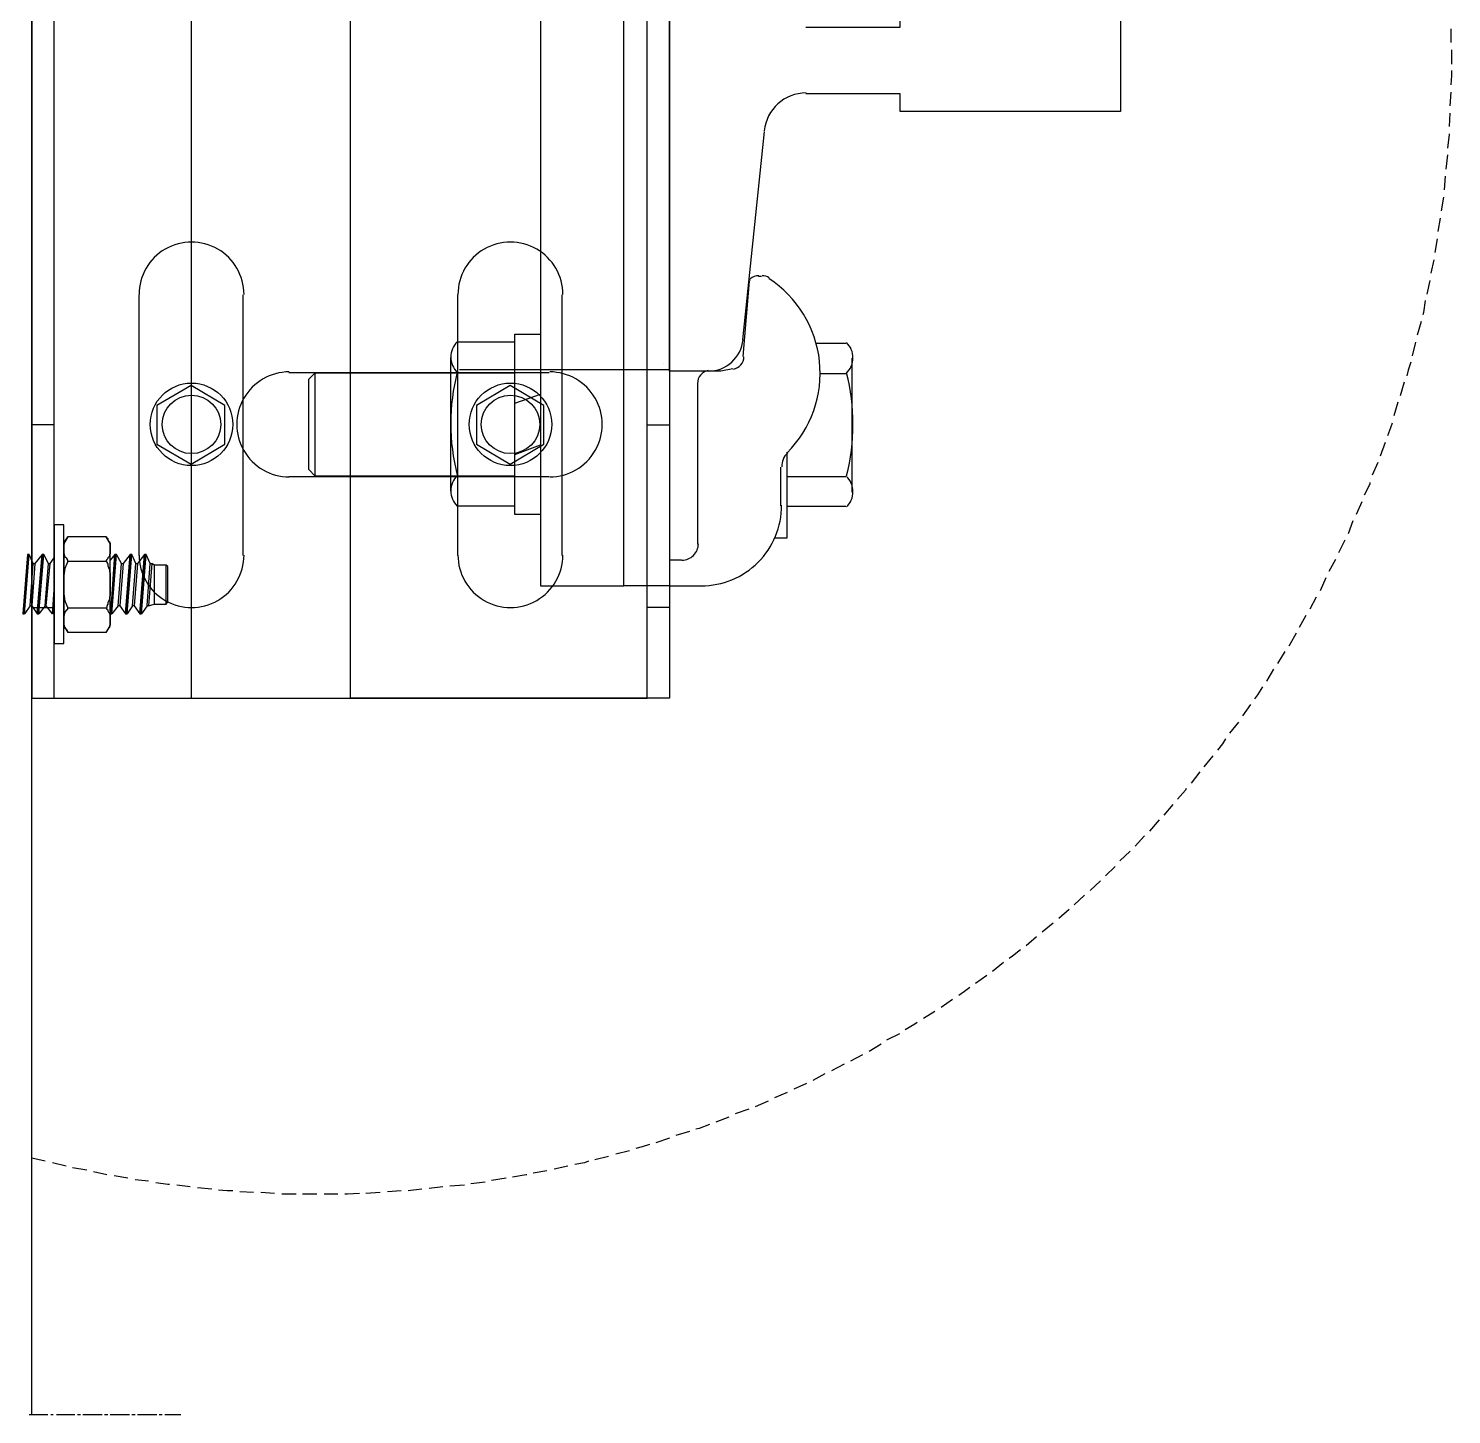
# Model space of a CAD drawing. Header units: millimetres. Extents: x -665 to 1025160, y -28012 to 4210.
# Drawn here: x 1010621 to 1011797, y -904 to 241 of the extents above; entities that cross this region are included whole.
import ezdxf

# ---------------------------------------------------------------- set-up
doc = ezdxf.new("R2010")
doc.units = ezdxf.units.MM
for name, color, linetype in [('PDF_0', 7, 'Continuous'), ('PDF_001', 7, 'Continuous'), ('PDF_gide rail', 7, 'Continuous'), ('PDF_SAS_STB_Side', 7, 'Continuous')]:
    doc.layers.add(name, color=color, linetype=linetype)

msp = doc.modelspace()

# ---------------------------------------------------------------- linework, layer by layer
at = {"layer": 'PDF_0', "lineweight": 25, "transparency": 33554666, "elevation": -137}
for points in [[(1010624.102, -904.01), (1010624.102, 1356.406)], [(1010624.102, -904.01), (1010624.102, 1356.406)], [(1010642.641, -312.091), (1010642.641, 742.638)], [(1010642.641, -312.091), (1010642.641, 742.638)], [(1011132.596, -312.091), (1011132.596, 742.638)], [(1011132.596, -312.091), (1011132.596, 742.638)], [(1011796.684, 240.764), (1011796.684, 229.509)], [(1011796.684, 240.764), (1011796.684, 229.509)], [(1011797.346, 223.55), (1011797.346, 211.632)], [(1011797.346, 223.55), (1011797.346, 211.632)], [(1011797.346, 206.335), (1011797.346, 202.362), (1011796.684, 194.417)], [(1011797.346, 206.335), (1011797.346, 202.362), (1011796.684, 194.417)], [(1011796.684, 188.458), (1011796.022, 177.203)], [(1011796.684, 188.458), (1011796.022, 177.203)], [(1011796.022, 171.244), (1011795.36, 159.988)], [(1011796.022, 171.244), (1011795.36, 159.988)], [(1011795.36, 154.029), (1011795.36, 153.367), (1011794.036, 142.111)], [(1011795.36, 154.029), (1011795.36, 153.367), (1011794.036, 142.111)], [(1011794.036, 136.814), (1011792.712, 124.897)], [(1011794.036, 136.814), (1011792.712, 124.897)], [(1011792.05, 118.938), (1011791.388, 107.682)], [(1011792.05, 118.938), (1011791.388, 107.682)], [(1011790.725, 101.723), (1011788.739, 90.467)], [(1011790.725, 101.723), (1011788.739, 90.467)], [(1011788.077, 84.508), (1011786.091, 73.253)], [(1011788.077, 84.508), (1011786.091, 73.253)], [(1011785.429, 67.294), (1011783.442, 56.038)], [(1011785.429, 67.294), (1011783.442, 56.038)], [(1011782.78, 50.079), (1011780.132, 38.823)], [(1011782.78, 50.079), (1011780.132, 38.823)], [(1011227.277, 36.175), (1011224.628, 36.175)], [(1011227.277, 36.175), (1011224.628, 36.175)], [(1011212.048, -30.035), (1011217.345, 32.202)], [(1011212.048, -30.035), (1011217.345, 32.202)], [(1011779.47, 32.864), (1011776.821, 21.609)], [(1011779.47, 32.864), (1011776.821, 21.609)], [(1010712.823, -194.237), (1010712.823, 20.947)], [(1010712.823, -194.237), (1010712.823, 20.947)], [(1010798.897, -194.237), (1010798.897, 20.947)], [(1010798.897, -194.237), (1010798.897, 20.947)], [(1010976.34, -194.237), (1010976.34, 20.947)], [(1010976.34, -194.237), (1010976.34, 20.947)], [(1011062.413, -194.237), (1011062.413, 20.947)], [(1011062.413, -194.237), (1011062.413, 20.947)], [(1011775.497, 16.312), (1011774.173, 6.38), (1011773.511, 4.394)], [(1011775.497, 16.312), (1011774.173, 6.38), (1011773.511, 4.394)], [(1011772.187, -0.903), (1011768.876, -12.159)], [(1011772.187, -0.903), (1011768.876, -12.159)], [(1011023.349, -18.117), (1010975.678, -18.117)], [(1011023.349, -18.117), (1010975.678, -18.117)], [(1011272.3, -18.78), (1011296.797, -18.78)], [(1011272.3, -18.78), (1011296.797, -18.78)], [(1011767.552, -18.117), (1011764.903, -29.373)], [(1011767.552, -18.117), (1011764.903, -29.373)], [(1010970.381, -141.268), (1010970.381, -30.697)], [(1010970.381, -141.268), (1010970.381, -30.697)], [(1011302.094, -141.931), (1011302.094, -31.36)], [(1011302.094, -141.931), (1011302.094, -31.36)], [(1011763.579, -34.67), (1011761.593, -41.291), (1011760.269, -45.926)], [(1011763.579, -34.67), (1011761.593, -41.291), (1011760.269, -45.926)], [(1011051.82, -43.277), (1010836.637, -43.277)], [(1011051.82, -43.277), (1010836.637, -43.277)], [(1011023.349, -128.689), (1010858.486, -128.689), (1010853.189, -123.392), (1010853.189, -48.574), (1010858.486, -43.277), (1011023.349, -43.277), (1010975.678, -43.277)], [(1011023.349, -128.689), (1010858.486, -128.689), (1010853.189, -123.392), (1010853.189, -48.574), (1010858.486, -43.277), (1011023.349, -43.277), (1010975.678, -43.277)], [(1010858.486, -128.689), (1010858.486, -43.277)], [(1010858.486, -128.689), (1010858.486, -43.277)], [(1010977.664, -40.629), (1011151.135, -40.629)], [(1010977.664, -40.629), (1011151.135, -40.629)], [(1011145.838, -35.994), (1011145.838, -35.994)], [(1011145.838, -35.994), (1011145.838, -35.994)], [(1011203.441, -39.967), (1011193.51, -41.953), (1011182.916, -41.953)], [(1011203.441, -39.967), (1011193.51, -41.953), (1011182.916, -41.953)], [(1011275.61, -43.939), (1011296.797, -43.939)], [(1011275.61, -43.939), (1011296.797, -43.939)], [(1011174.309, -52.547), (1011174.309, -184.967)], [(1011174.309, -52.547), (1011174.309, -184.967)], [(1011758.282, -51.223), (1011754.972, -62.478)], [(1011758.282, -51.223), (1011754.972, -62.478)], [(1011023.349, -68.437), (1011044.537, -61.154)], [(1011023.349, -68.437), (1011044.537, -61.154)], [(1011752.986, -67.775), (1011749.675, -79.031)], [(1011752.986, -67.775), (1011749.675, -79.031)], [(1011748.351, -84.99), (1011747.027, -88.962), (1011744.378, -95.583)], [(1011748.351, -84.99), (1011747.027, -88.962), (1011744.378, -95.583)], [(1011023.349, -110.812), (1011044.537, -102.867)], [(1011023.349, -110.812), (1011044.537, -102.867)], [(1011742.392, -100.88), (1011738.419, -112.136)], [(1011742.392, -100.88), (1011738.419, -112.136)], [(1011237.87, -179.67), (1011248.464, -179.67), (1011248.464, -108.825)], [(1011237.87, -179.67), (1011248.464, -179.67), (1011248.464, -108.825)], [(1011736.433, -117.433), (1011731.798, -128.026)], [(1011736.433, -117.433), (1011731.798, -128.026)], [(1011243.167, -153.186), (1011243.167, -121.405)], [(1011243.167, -153.186), (1011243.167, -121.405)], [(1011051.82, -129.351), (1010836.637, -129.351)], [(1011051.82, -129.351), (1010836.637, -129.351)], [(1011296.797, -129.351), (1011248.464, -129.351)], [(1011296.797, -129.351), (1011248.464, -129.351)], [(1011729.812, -133.985), (1011729.812, -135.31), (1011725.177, -144.579)], [(1011729.812, -133.985), (1011729.812, -135.31), (1011725.177, -144.579)], [(1011723.191, -149.876), (1011718.556, -160.469)], [(1011723.191, -149.876), (1011718.556, -160.469)], [(1010975.678, -153.186), (1011023.349, -153.186)], [(1010975.678, -153.186), (1011023.349, -153.186)], [(1011296.797, -153.848), (1011248.464, -153.848)], [(1011296.797, -153.848), (1011248.464, -153.848)], [(1011715.908, -165.766), (1011711.935, -176.36)], [(1011715.908, -165.766), (1011711.935, -176.36)], [(1011709.287, -181.657), (1011703.99, -192.25)], [(1011709.287, -181.657), (1011703.99, -192.25)], [(1011161.067, -198.209), (1011151.135, -198.209)], [(1011161.067, -198.209), (1011151.135, -198.209)], [(1011701.342, -197.547), (1011696.045, -207.479)], [(1011701.342, -197.547), (1011696.045, -207.479)], [(1011151.135, -219.396), (1011176.957, -219.396)], [(1011151.135, -219.396), (1011176.957, -219.396)], [(1011169.012, -219.396), (1011169.012, -219.396)], [(1011169.012, -219.396), (1011169.012, -219.396)], [(1011693.396, -212.775), (1011688.762, -223.369)], [(1011693.396, -212.775), (1011688.762, -223.369)], [(1011685.451, -228.666), (1011680.154, -238.597)], [(1011685.451, -228.666), (1011680.154, -238.597)], [(1011676.844, -243.894), (1011671.547, -253.826)], [(1011676.844, -243.894), (1011671.547, -253.826)], [(1011668.899, -258.46), (1011663.602, -267.73), (1011662.94, -269.054)], [(1011668.899, -258.46), (1011663.602, -267.73), (1011662.94, -269.054)], [(1011659.629, -273.689), (1011653.67, -283.62)], [(1011659.629, -273.689), (1011653.67, -283.62)], [(1011650.36, -288.255), (1011644.401, -298.187)], [(1011650.36, -288.255), (1011644.401, -298.187)], [(1011641.09, -302.821), (1011637.118, -309.442), (1011634.469, -312.753)], [(1011641.09, -302.821), (1011637.118, -309.442), (1011634.469, -312.753)], [(1011631.159, -317.388), (1011624.538, -326.657)], [(1011631.159, -317.388), (1011624.538, -326.657)], [(1011621.227, -331.954), (1011613.944, -341.223)], [(1011621.227, -331.954), (1011613.944, -341.223)], [(1011610.634, -345.858), (1011607.985, -349.831), (1011604.013, -355.127)], [(1011610.634, -345.858), (1011607.985, -349.831), (1011604.013, -355.127)], [(1011600.04, -359.762), (1011592.757, -369.031)], [(1011600.04, -359.762), (1011592.757, -369.031)], [(1011589.446, -373.004), (1011582.163, -382.274)], [(1011589.446, -373.004), (1011582.163, -382.274)], [(1011578.191, -386.908), (1011577.529, -388.232), (1011570.908, -395.516)], [(1011578.191, -386.908), (1011577.529, -388.232), (1011570.908, -395.516)], [(1011566.935, -400.15), (1011559.652, -408.758)], [(1011566.935, -400.15), (1011559.652, -408.758)], [(1011555.679, -412.73), (1011547.734, -422)], [(1011555.679, -412.73), (1011547.734, -422)], [(1011543.761, -425.972), (1011535.816, -434.58)], [(1011543.761, -425.972), (1011535.816, -434.58)], [(1011531.844, -438.552), (1011523.236, -446.497)], [(1011531.844, -438.552), (1011523.236, -446.497)], [(1011519.264, -451.132), (1011511.318, -459.077)], [(1011519.264, -451.132), (1011511.318, -459.077)], [(1011507.346, -463.05), (1011498.738, -470.995)], [(1011507.346, -463.05), (1011498.738, -470.995)], [(1011494.104, -474.968), (1011485.496, -482.913)], [(1011494.104, -474.968), (1011485.496, -482.913)], [(1011481.524, -486.886), (1011472.917, -494.169)], [(1011481.524, -486.886), (1011472.917, -494.169)], [(1011468.282, -498.141), (1011459.012, -505.424)], [(1011468.282, -498.141), (1011459.012, -505.424)], [(1011454.378, -509.397), (1011445.77, -516.68)], [(1011454.378, -509.397), (1011445.77, -516.68)], [(1011441.136, -519.991), (1011434.515, -525.288), (1011431.866, -527.274)], [(1011441.136, -519.991), (1011434.515, -525.288), (1011431.866, -527.274)], [(1011427.231, -530.584), (1011417.962, -537.867)], [(1011427.231, -530.584), (1011417.962, -537.867)], [(1011399.423, -551.11), (1011394.788, -554.42), (1011390.154, -557.731)], [(1011399.423, -551.11), (1011394.788, -554.42), (1011390.154, -557.731)], [(1011413.327, -541.178), (1011404.058, -547.799)], [(1011413.327, -541.178), (1011404.058, -547.799)], [(1011384.857, -561.041), (1011375.588, -567.662)], [(1011384.857, -561.041), (1011375.588, -567.662)], [(1011370.291, -570.973), (1011361.021, -576.931)], [(1011370.291, -570.973), (1011361.021, -576.931)], [(1011355.724, -580.242), (1011353.738, -581.566), (1011345.793, -586.201)], [(1011355.724, -580.242), (1011353.738, -581.566), (1011345.793, -586.201)], [(1011325.93, -598.119), (1011315.998, -604.078)], [(1011325.93, -598.119), (1011315.998, -604.078)], [(1011341.158, -589.511), (1011330.565, -594.808)], [(1011341.158, -589.511), (1011330.565, -594.808)], [(1011310.702, -606.726), (1011300.77, -612.023)], [(1011310.702, -606.726), (1011300.77, -612.023)], [(1011279.583, -622.617), (1011269.651, -627.913)], [(1011279.583, -622.617), (1011269.651, -627.913)], [(1011295.473, -614.671), (1011284.88, -619.968)], [(1011295.473, -614.671), (1011284.88, -619.968)], [(1011264.354, -630.562), (1011253.761, -635.196)], [(1011264.354, -630.562), (1011253.761, -635.196)], [(1011232.574, -645.128), (1011221.98, -649.763)], [(1011232.574, -645.128), (1011221.98, -649.763)], [(1011248.464, -637.845), (1011237.87, -642.48)], [(1011248.464, -637.845), (1011237.87, -642.48)], [(1011200.131, -658.37), (1011189.537, -662.343)], [(1011200.131, -658.37), (1011189.537, -662.343)], [(1011216.683, -651.749), (1011205.427, -655.722)], [(1011216.683, -651.749), (1011205.427, -655.722)], [(1011184.24, -664.329), (1011175.633, -667.639), (1011172.984, -668.302)], [(1011184.24, -664.329), (1011175.633, -667.639), (1011172.984, -668.302)], [(1011134.582, -680.881), (1011128.624, -682.868), (1011123.327, -684.192)], [(1011134.582, -680.881), (1011128.624, -682.868), (1011123.327, -684.192)], [(1011151.135, -675.585), (1011139.879, -679.557)], [(1011151.135, -675.585), (1011139.879, -679.557)], [(1011167.688, -670.288), (1011156.432, -673.598)], [(1011167.688, -670.288), (1011156.432, -673.598)], [(1010635.358, -694.786), (1010624.102, -692.137)], [(1010635.358, -694.786), (1010624.102, -692.137)], [(1011100.815, -690.813), (1011089.56, -693.461)], [(1011100.815, -690.813), (1011089.56, -693.461)], [(1011118.03, -686.178), (1011106.774, -688.827)], [(1011118.03, -686.178), (1011106.774, -688.827)], [(1010652.572, -698.758), (1010641.317, -696.11)], [(1010652.572, -698.758), (1010641.317, -696.11)], [(1010669.787, -702.069), (1010657.869, -700.082)], [(1010669.787, -702.069), (1010657.869, -700.082)], [(1010686.339, -706.041), (1010675.084, -703.393)], [(1010686.339, -706.041), (1010675.084, -703.393)], [(1011049.833, -702.731), (1011038.578, -704.717)], [(1011049.833, -702.731), (1011038.578, -704.717)], [(1011067.048, -698.758), (1011055.792, -701.407)], [(1011067.048, -698.758), (1011055.792, -701.407)], [(1011084.263, -694.786), (1011080.952, -696.11), (1011073.007, -697.434)], [(1011084.263, -694.786), (1011080.952, -696.11), (1011073.007, -697.434)], [(1010703.554, -708.69), (1010692.298, -706.703)], [(1010703.554, -708.69), (1010692.298, -706.703)], [(1010720.769, -711.338), (1010709.513, -710.014)], [(1010720.769, -711.338), (1010709.513, -710.014)], [(1010737.983, -713.987), (1010736.659, -713.987), (1010726.728, -712.662)], [(1010737.983, -713.987), (1010736.659, -713.987), (1010726.728, -712.662)], [(1010755.198, -715.973), (1010743.942, -714.649)], [(1010755.198, -715.973), (1010743.942, -714.649)], [(1010773.075, -717.959), (1010761.157, -716.635)], [(1010773.075, -717.959), (1010761.157, -716.635)], [(1010963.76, -715.973), (1010952.504, -717.297)], [(1010963.76, -715.973), (1010952.504, -717.297)], [(1010981.637, -714.649), (1010969.719, -715.311)], [(1010981.637, -714.649), (1010969.719, -715.311)], [(1010998.852, -712), (1010986.934, -713.324)], [(1010998.852, -712), (1010986.934, -713.324)], [(1011016.066, -708.69), (1011004.148, -710.676)], [(1011016.066, -708.69), (1011004.148, -710.676)], [(1011033.281, -706.041), (1011032.619, -706.041), (1011021.363, -708.028)], [(1011033.281, -706.041), (1011032.619, -706.041), (1011021.363, -708.028)], [(1010790.289, -719.283), (1010785.655, -719.283), (1010778.372, -718.621)], [(1010790.289, -719.283), (1010785.655, -719.283), (1010778.372, -718.621)], [(1010807.504, -720.608), (1010796.248, -719.945)], [(1010807.504, -720.608), (1010796.248, -719.945)], [(1010824.719, -721.27), (1010813.463, -720.608)], [(1010824.719, -721.27), (1010813.463, -720.608)], [(1010842.596, -721.932), (1010835.312, -721.932), (1010830.678, -721.932)], [(1010842.596, -721.932), (1010835.312, -721.932), (1010830.678, -721.932)], [(1010859.81, -721.932), (1010847.892, -721.932)], [(1010859.81, -721.932), (1010847.892, -721.932)], [(1010877.025, -721.932), (1010865.769, -721.932)], [(1010877.025, -721.932), (1010865.769, -721.932)], [(1010894.902, -721.27), (1010884.97, -721.932), (1010882.984, -721.932)], [(1010894.902, -721.27), (1010884.97, -721.932), (1010882.984, -721.932)], [(1010912.116, -720.608), (1010900.198, -721.27)], [(1010912.116, -720.608), (1010900.198, -721.27)], [(1010929.331, -719.283), (1010918.075, -719.945)], [(1010929.331, -719.283), (1010918.075, -719.945)], [(1010946.545, -717.959), (1010935.29, -719.283)], [(1010946.545, -717.959), (1010935.29, -719.283)], [(1010622.116, -904.01), (1010637.344, -904.01)], [(1010622.116, -904.01), (1010637.344, -904.01)], [(1010639.992, -904.01), (1010641.979, -904.01)], [(1010639.992, -904.01), (1010641.979, -904.01)], [(1010644.627, -904.01), (1010659.855, -904.01)], [(1010644.627, -904.01), (1010659.855, -904.01)], [(1010661.842, -904.01), (1010664.49, -904.01)], [(1010661.842, -904.01), (1010664.49, -904.01)], [(1010666.476, -904.01), (1010682.367, -904.01)], [(1010666.476, -904.01), (1010682.367, -904.01)], [(1010684.353, -904.01), (1010687.002, -904.01)], [(1010684.353, -904.01), (1010687.002, -904.01)], [(1010688.988, -904.01), (1010704.878, -904.01)], [(1010688.988, -904.01), (1010704.878, -904.01)], [(1010706.865, -904.01), (1010709.513, -904.01)], [(1010706.865, -904.01), (1010709.513, -904.01)], [(1010711.499, -904.01), (1010727.39, -904.01)], [(1010711.499, -904.01), (1010727.39, -904.01)], [(1010729.376, -904.01), (1010732.024, -904.01)], [(1010729.376, -904.01), (1010732.024, -904.01)], [(1010734.011, -904.01), (1010747.253, -904.01)], [(1010734.011, -904.01), (1010747.253, -904.01)]]:
    msp.add_lwpolyline(points, dxfattribs=at)
for points in [[(1010624.102, 742.638), (1010624.102, -312.091), (1010887.618, -312.091), (1010887.618, 742.638)], [(1010887.618, -312.091), (1010887.618, 742.638), (1010624.102, 742.638), (1010624.102, -312.091)], [(1010624.102, 742.638), (1010624.102, -312.091), (1010887.618, -312.091), (1010887.618, 742.638)], [(1010887.618, -312.091), (1010887.618, 742.638), (1010624.102, 742.638), (1010624.102, -312.091)], [(1010755.86, 742.638), (1010755.86, -312.091), (1011132.596, -312.091), (1011132.596, 742.638)], [(1010755.86, 742.638), (1010755.86, -312.091), (1011132.596, -312.091), (1011132.596, 742.638)], [(1011151.135, 742.638), (1011151.135, -312.091), (1010887.618, -312.091), (1010887.618, 742.638)], [(1010887.618, -312.091), (1010887.618, 742.638), (1011151.135, 742.638), (1011151.135, -312.091)], [(1011151.135, 742.638), (1011151.135, -312.091), (1010887.618, -312.091), (1010887.618, 742.638)], [(1010887.618, -312.091), (1010887.618, 742.638), (1011151.135, 742.638), (1011151.135, -312.091)], [(1011044.537, 649.281), (1011044.537, -219.396), (1011113.395, -219.396), (1011113.395, 649.281), (1011151.135, 649.281), (1011151.135, -219.396), (1011113.395, -219.396), (1011113.395, 649.281)], [(1011044.537, 649.281), (1011044.537, -219.396), (1011113.395, -219.396), (1011113.395, 649.281), (1011151.135, 649.281), (1011151.135, -219.396), (1011113.395, -219.396), (1011113.395, 649.281)], [(1011044.537, -160.469), (1011023.349, -160.469), (1011023.349, -11.496), (1011044.537, -11.496)], [(1011044.537, -160.469), (1011023.349, -160.469), (1011023.349, -11.496), (1011044.537, -11.496)], [(1010642.641, -237.273), (1010642.641, -86.314), (1010624.102, -86.314), (1010624.102, -237.273)], [(1010642.641, -237.273), (1010642.641, -86.314), (1010624.102, -86.314), (1010624.102, -237.273)], [(1010642.641, -237.273), (1010642.641, -86.314), (1010624.102, -86.314), (1010624.102, -237.273)], [(1010642.641, -237.273), (1010642.641, -86.314), (1010624.102, -86.314), (1010624.102, -237.273)], [(1011132.596, -237.273), (1011132.596, -86.314), (1011151.135, -86.314), (1011151.135, -237.273)], [(1011132.596, -237.273), (1011132.596, -86.314), (1011151.135, -86.314), (1011151.135, -237.273)], [(1011132.596, -237.273), (1011132.596, -86.314), (1011151.135, -86.314), (1011151.135, -237.273)], [(1011132.596, -237.273), (1011132.596, -86.314), (1011151.135, -86.314), (1011151.135, -237.273)]]:
    msp.add_lwpolyline(points, close=True, dxfattribs=at)
at = {"layer": 'PDF_0', "lineweight": 25, "transparency": 33554666}
for centre in [(1010756.191, -85.983, -137), (1010756.191, -85.983, -137), (1011019.708, -85.983, -137), (1011019.708, -85.983, -137)]:
    msp.add_circle(centre, 34.098, dxfattribs=at)
for centre, radius, start, end in [((1010756.191, 21.278, -137), 43.367, 359.999609, 180.000391), ((1010756.191, 21.278, -137), 43.367, 359.999609, 180.000391), ((1011019.707, 21.278, -137), 43.367, 359.999609, 180.000391), ((1011019.707, 21.278, -137), 43.367, 359.999609, 180.000391), ((1011224.959, 25.913, -137), 10.924, 89.999346, 130.307013), ((1011224.959, 25.913, -137), 10.924, 89.999346, 130.307013), ((1011227.607, 25.911, -137), 10.926, 57.002096, 89.99526), ((1011227.607, 25.911, -137), 10.926, 57.002096, 89.99526), ((1011219.002, 32.533, -137), 1.657, 130.340701, 175.242308), ((1011219.002, 32.533, -137), 1.657, 130.340701, 175.242308), ((1011182.586, -43.607, -137), 93.024, 315.016162, 57.002784), ((1011182.586, -43.607, -137), 93.024, 315.016162, 57.002784), ((1010987.928, -30.366, -137), 17.547, 133.898037, 226.101963), ((1010987.928, -30.366, -137), 17.547, 133.898037, 226.101963), ((1011285.21, -31.029, -137), 17.547, 313.898037, 46.101963), ((1011285.21, -31.029, -137), 17.547, 313.898037, 46.101963), ((1011201.787, -29.705, -137), 10.924, 281.307837, 357.960317), ((1011201.787, -29.705, -137), 10.924, 281.307837, 357.960317), ((1010836.967, -85.983, -137), 43.367, 89.999609, 270.000391), ((1010836.967, -85.983, -137), 43.367, 89.999609, 270.000391), ((1011143.522, -85.321, -137), 173.141, 165.750844, 194.249156), ((1011143.522, -85.321, -137), 173.141, 165.750844, 194.249156), ((1011052.151, -85.983, -137), 43.367, 269.999609, 90.000391), ((1011052.151, -85.983, -137), 43.367, 269.999609, 90.000391), ((1011185.233, -52.216, -137), 10.924, 101.309027, 179.999242), ((1011185.233, -52.216, -137), 10.924, 101.309027, 179.999242), ((1011129.615, -85.983, -137), 173.141, 345.750844, 14.249156), ((1011129.615, -85.983, -137), 173.141, 345.750844, 14.249156), ((1011260.05, -121.074, -137), 16.22, 135.014505, 180.00111), ((1011260.05, -121.074, -137), 16.22, 135.014505, 180.00111), ((1010987.928, -140.937, -137), 17.547, 133.898037, 226.101963), ((1010987.928, -140.937, -137), 17.547, 133.898037, 226.101963), ((1011285.21, -141.6, -137), 17.547, 313.898037, 46.101963), ((1011285.21, -141.6, -137), 17.547, 313.898037, 46.101963), ((1011177.288, -152.856, -137), 66.541, 269.999721, 0.000279), ((1011177.288, -152.856, -137), 66.541, 269.999721, 0.000279), ((1011161.398, -184.636, -137), 13.573, 269.999418, 0.000582), ((1011161.398, -184.636, -137), 13.573, 269.999418, 0.000582), ((1010756.191, -193.906, -137), 43.367, 179.999609, 0.000391), ((1010756.191, -193.906, -137), 43.367, 179.999609, 0.000391), ((1011019.708, -193.906, -137), 43.367, 179.999609, 0.000391), ((1011019.708, -193.906, -137), 43.367, 179.999609, 0.000391)]:
    msp.add_arc(centre, radius, start, end, dxfattribs=at)
at = {"layer": 'PDF_001', "lineweight": 25, "transparency": 33554666, "elevation": -137}
for points in [[(1010727.39, -70.424), (1010727.39, -102.204), (1010755.86, -118.757), (1010783.668, -102.204), (1010783.668, -70.424), (1010755.86, -53.871)], [(1010727.39, -70.424), (1010727.39, -102.204), (1010755.86, -118.757), (1010783.668, -102.204), (1010783.668, -70.424), (1010755.86, -53.871)], [(1010991.568, -70.424), (1010991.568, -102.204), (1011019.377, -118.757), (1011047.185, -102.204), (1011047.185, -70.424), (1011019.377, -53.871)], [(1010991.568, -70.424), (1010991.568, -102.204), (1011019.377, -118.757), (1011047.185, -102.204), (1011047.185, -70.424), (1011019.377, -53.871)]]:
    msp.add_lwpolyline(points, close=True, dxfattribs=at)
at = {"layer": 'PDF_001', "lineweight": 25, "transparency": 33554666}
for centre in [(1010756.191, -85.983, -137), (1010756.191, -85.983, -137), (1011019.707, -85.983, -137), (1011019.707, -85.983, -137)]:
    msp.add_circle(centre, 24.167, dxfattribs=at)
at = {"layer": 'PDF_gide rail', "lineweight": 25, "transparency": 33554666, "elevation": -137}
for points in [[(1011182.916, -41.953), (1011151.135, -41.953), (1011151.135, 471.838), (1011182.916, 471.838)], [(1011182.916, -41.953), (1011151.135, -41.953), (1011151.135, 471.838), (1011182.916, 471.838)], [(1011263.692, 242.089), (1011341.82, 242.089), (1011341.82, 257.317), (1011523.898, 257.317), (1011523.898, 172.568), (1011341.82, 172.568), (1011341.82, 187.134), (1011263.692, 187.134)], [(1011263.692, 242.089), (1011341.82, 242.089), (1011341.82, 257.317), (1011523.898, 257.317), (1011523.898, 172.568), (1011341.82, 172.568), (1011341.82, 187.134), (1011263.692, 187.134)], [(1011229.263, 156.015), (1011211.386, -16.131)], [(1011229.263, 156.015), (1011211.386, -16.131)]]:
    msp.add_lwpolyline(points, dxfattribs=at)
at = {"layer": 'PDF_gide rail', "lineweight": 25, "transparency": 33554666}
for centre, radius, start, end in [((1011264.024, 153.036, -137), 34.761, 90.00058, 174.253927), ((1011264.024, 153.036, -137), 34.761, 90.00058, 174.253927), ((1011183.247, -13.152, -137), 28.801, 269.999472, 354.255332), ((1011183.247, -13.152, -137), 28.801, 269.999472, 354.255332)]:
    msp.add_arc(centre, radius, start, end, dxfattribs=at)
at = {"layer": 'PDF_SAS_STB_Side', "lineweight": 25, "transparency": 33554666, "elevation": -137}
for points in [[(1010650.586, -169.077), (1010642.641, -169.077), (1010642.641, -267.068), (1010650.586, -267.068)], [(1010650.586, -169.077), (1010642.641, -169.077), (1010642.641, -267.068), (1010650.586, -267.068)], [(1010626.75, -200.858), (1010624.102, -235.949), (1010628.737, -242.57), (1010632.709, -193.574)], [(1010626.75, -200.858), (1010624.102, -235.949), (1010628.737, -242.57), (1010632.709, -193.574)], [(1010653.896, -198.871), (1010685.677, -198.871), (1010686.339, -199.533), (1010686.339, -200.196), (1010687.002, -201.52), (1010687.002, -202.844), (1010687.664, -204.168), (1010688.326, -206.154), (1010688.326, -207.479), (1010688.988, -208.803), (1010688.988, -210.127), (1010688.988, -211.451), (1010688.988, -213.438), (1010688.988, -214.1), (1010688.988, -215.424), (1010688.988, -216.748), (1010688.988, -218.072), (1010688.988, -219.396), (1010688.988, -220.721), (1010688.988, -222.045), (1010688.988, -223.369), (1010688.988, -224.693), (1010688.988, -226.017), (1010688.988, -227.342), (1010688.326, -228.666), (1010688.326, -230.652), (1010687.664, -231.976), (1010687.002, -233.301), (1010687.002, -234.625), (1010686.339, -235.949), (1010686.339, -237.273), (1010685.677, -237.935), (1010653.896, -237.935), (1010653.896, -237.273), (1010653.234, -235.287), (1010651.91, -231.976), (1010651.248, -228.004), (1010650.586, -223.369), (1010650.586, -218.072), (1010650.586, -213.438), (1010651.248, -208.803), (1010651.91, -204.83), (1010653.234, -201.52), (1010653.896, -199.533)], [(1010653.896, -198.871), (1010685.677, -198.871), (1010686.339, -199.533), (1010686.339, -200.196), (1010687.002, -201.52), (1010687.002, -202.844), (1010687.664, -204.168), (1010688.326, -206.154), (1010688.326, -207.479), (1010688.988, -208.803), (1010688.988, -210.127), (1010688.988, -211.451), (1010688.988, -213.438), (1010688.988, -214.1), (1010688.988, -215.424), (1010688.988, -216.748), (1010688.988, -218.072), (1010688.988, -219.396), (1010688.988, -220.721), (1010688.988, -222.045), (1010688.988, -223.369), (1010688.988, -224.693), (1010688.988, -226.017), (1010688.988, -227.342), (1010688.326, -228.666), (1010688.326, -230.652), (1010687.664, -231.976), (1010687.002, -233.301), (1010687.002, -234.625), (1010686.339, -235.949), (1010686.339, -237.273), (1010685.677, -237.935), (1010653.896, -237.935), (1010653.896, -237.273), (1010653.234, -235.287), (1010651.91, -231.976), (1010651.248, -228.004), (1010650.586, -223.369), (1010650.586, -218.072), (1010650.586, -213.438), (1010651.248, -208.803), (1010651.91, -204.83), (1010653.234, -201.52), (1010653.896, -199.533)], [(1010699.581, -200.858), (1010696.933, -235.949), (1010701.568, -242.57), (1010705.54, -193.574)], [(1010699.581, -200.858), (1010696.933, -235.949), (1010701.568, -242.57), (1010705.54, -193.574)], [(1010711.499, -200.858), (1010708.851, -235.949), (1010713.486, -242.57), (1010717.458, -193.574)], [(1010711.499, -200.858), (1010708.851, -235.949), (1010713.486, -242.57), (1010717.458, -193.574)]]:
    msp.add_lwpolyline(points, close=True, dxfattribs=at)
for points in [[(1010653.896, -198.871), (1010653.896, -198.209), (1010653.234, -196.885), (1010651.91, -195.561), (1010651.248, -193.574), (1010650.586, -190.926), (1010650.586, -188.94), (1010650.586, -186.291), (1010651.248, -184.305), (1010651.91, -182.319), (1010653.234, -180.332), (1010653.896, -179.008), (1010650.586, -184.305), (1010650.586, -252.502), (1010653.896, -257.798), (1010653.896, -257.136), (1010653.234, -255.812), (1010651.91, -254.488), (1010651.248, -252.502), (1010650.586, -249.853), (1010650.586, -247.867), (1010650.586, -245.218), (1010651.248, -243.232), (1010651.91, -241.246), (1010653.234, -239.26), (1010653.896, -238.597), (1010653.896, -237.935)], [(1010653.896, -198.871), (1010653.896, -198.209), (1010653.234, -196.885), (1010651.91, -195.561), (1010651.248, -193.574), (1010650.586, -190.926), (1010650.586, -188.94), (1010650.586, -186.291), (1010651.248, -184.305), (1010651.91, -182.319), (1010653.234, -180.332), (1010653.896, -179.008), (1010650.586, -184.305), (1010650.586, -252.502), (1010653.896, -257.798), (1010653.896, -257.136), (1010653.234, -255.812), (1010651.91, -254.488), (1010651.248, -252.502), (1010650.586, -249.853), (1010650.586, -247.867), (1010650.586, -245.218), (1010651.248, -243.232), (1010651.91, -241.246), (1010653.234, -239.26), (1010653.896, -238.597), (1010653.896, -237.935)], [(1010685.677, -179.008), (1010653.896, -179.008)], [(1010653.896, -179.008), (1010653.896, -179.008)], [(1010685.677, -179.008), (1010653.896, -179.008)], [(1010653.896, -179.008), (1010653.896, -179.008)], [(1010685.677, -257.798), (1010688.988, -252.502), (1010688.988, -184.305), (1010685.677, -179.008), (1010686.339, -179.67), (1010687.002, -180.332), (1010687.002, -180.995), (1010687.664, -182.319), (1010688.326, -182.981), (1010688.326, -183.643), (1010688.988, -184.305), (1010688.988, -184.967), (1010688.988, -185.629), (1010688.988, -186.291), (1010688.988, -186.953), (1010688.988, -187.616), (1010688.988, -188.278), (1010688.988, -188.94), (1010688.988, -189.602), (1010688.988, -190.264), (1010688.988, -190.926), (1010688.988, -191.588), (1010688.988, -192.25), (1010688.988, -192.912), (1010688.326, -193.574), (1010688.326, -194.899), (1010687.664, -195.561), (1010687.002, -196.223), (1010687.002, -196.885), (1010686.339, -197.547), (1010686.339, -198.209), (1010685.677, -198.209), (1010685.677, -198.871)], [(1010685.677, -179.008), (1010685.677, -179.008)], [(1010685.677, -257.798), (1010688.988, -252.502), (1010688.988, -184.305), (1010685.677, -179.008), (1010686.339, -179.67), (1010687.002, -180.332), (1010687.002, -180.995), (1010687.664, -182.319), (1010688.326, -182.981), (1010688.326, -183.643), (1010688.988, -184.305), (1010688.988, -184.967), (1010688.988, -185.629), (1010688.988, -186.291), (1010688.988, -186.953), (1010688.988, -187.616), (1010688.988, -188.278), (1010688.988, -188.94), (1010688.988, -189.602), (1010688.988, -190.264), (1010688.988, -190.926), (1010688.988, -191.588), (1010688.988, -192.25), (1010688.988, -192.912), (1010688.326, -193.574), (1010688.326, -194.899), (1010687.664, -195.561), (1010687.002, -196.223), (1010687.002, -196.885), (1010686.339, -197.547), (1010686.339, -198.209), (1010685.677, -198.209), (1010685.677, -198.871)], [(1010685.677, -179.008), (1010685.677, -179.008)], [(1010625.426, -200.858), (1010622.116, -193.574), (1010620.791, -193.574), (1010616.819, -242.57), (1010618.143, -242.57), (1010622.116, -193.574)], [(1010625.426, -200.858), (1010622.116, -193.574), (1010620.791, -193.574), (1010616.819, -242.57), (1010618.143, -242.57), (1010622.116, -193.574)], [(1010638.006, -200.858), (1010634.033, -193.574), (1010632.709, -193.574), (1010628.737, -242.57), (1010630.061, -242.57), (1010634.033, -193.574)], [(1010638.006, -200.858), (1010634.033, -193.574), (1010632.709, -193.574), (1010628.737, -242.57), (1010630.061, -242.57), (1010634.033, -193.574)], [(1010642.641, -241.908), (1010641.979, -242.57), (1010641.317, -242.57), (1010642.641, -222.707), (1010641.317, -242.57), (1010636.02, -235.949), (1010639.33, -200.858), (1010642.641, -196.223)], [(1010642.641, -241.908), (1010641.979, -242.57), (1010641.317, -242.57), (1010642.641, -222.707), (1010641.317, -242.57), (1010636.02, -235.949), (1010639.33, -200.858), (1010642.641, -196.223)], [(1010688.988, -242.57), (1010689.65, -242.57), (1010692.96, -193.574), (1010688.988, -198.209)], [(1010688.988, -242.57), (1010689.65, -242.57), (1010692.96, -193.574), (1010688.988, -198.209)], [(1010698.257, -200.858), (1010694.285, -193.574), (1010692.96, -193.574), (1010689.65, -242.57), (1010690.312, -242.57), (1010694.285, -193.574)], [(1010698.257, -200.858), (1010694.285, -193.574), (1010692.96, -193.574), (1010689.65, -242.57), (1010690.312, -242.57), (1010694.285, -193.574)], [(1010710.175, -200.858), (1010706.865, -193.574), (1010705.54, -193.574), (1010701.568, -242.57), (1010702.892, -242.57), (1010706.865, -193.574)], [(1010710.175, -200.858), (1010706.865, -193.574), (1010705.54, -193.574), (1010701.568, -242.57), (1010702.892, -242.57), (1010706.865, -193.574)], [(1010722.093, -200.858), (1010718.782, -193.574), (1010717.458, -193.574), (1010713.486, -242.57), (1010714.81, -242.57), (1010718.782, -193.574)], [(1010722.093, -200.858), (1010718.782, -193.574), (1010717.458, -193.574), (1010713.486, -242.57), (1010714.81, -242.57), (1010718.782, -193.574)], [(1010624.102, -235.949), (1010622.778, -235.949), (1010625.426, -200.858), (1010626.75, -200.858)], [(1010624.102, -235.949), (1010622.778, -235.949), (1010625.426, -200.858), (1010626.75, -200.858)], [(1010636.02, -235.949), (1010635.358, -235.949), (1010638.006, -200.858), (1010639.33, -200.858)], [(1010636.02, -235.949), (1010635.358, -235.949), (1010638.006, -200.858), (1010639.33, -200.858)], [(1010696.933, -235.949), (1010695.609, -235.949), (1010698.257, -200.858), (1010699.581, -200.858)], [(1010696.933, -235.949), (1010695.609, -235.949), (1010698.257, -200.858), (1010699.581, -200.858)], [(1010708.851, -235.949), (1010707.527, -235.949), (1010710.175, -200.858), (1010711.499, -200.858)], [(1010708.851, -235.949), (1010707.527, -235.949), (1010710.175, -200.858), (1010711.499, -200.858)], [(1010720.769, -235.949), (1010719.445, -235.949), (1010722.093, -200.858), (1010723.417, -200.858)], [(1010720.769, -235.949), (1010719.445, -235.949), (1010722.093, -200.858), (1010723.417, -200.858)], [(1010725.403, -202.182), (1010723.417, -200.858), (1010720.769, -235.949), (1010725.403, -234.625)], [(1010725.403, -202.182), (1010723.417, -200.858), (1010720.769, -235.949), (1010725.403, -234.625)], [(1010735.335, -233.963), (1010735.335, -202.182), (1010725.403, -202.182), (1010725.403, -234.625), (1010735.335, -234.625), (1010736.659, -232.639), (1010736.659, -203.506), (1010735.335, -202.182)], [(1010735.335, -233.963), (1010735.335, -202.182), (1010725.403, -202.182), (1010725.403, -234.625), (1010735.335, -234.625), (1010736.659, -232.639), (1010736.659, -203.506), (1010735.335, -202.182)], [(1010622.778, -235.949), (1010618.143, -242.57)], [(1010622.778, -235.949), (1010618.143, -242.57)], [(1010635.358, -235.949), (1010630.061, -242.57)], [(1010635.358, -235.949), (1010630.061, -242.57)], [(1010641.979, -242.57), (1010642.641, -237.935)], [(1010641.979, -242.57), (1010642.641, -237.935)], [(1010685.677, -237.935), (1010686.339, -238.597), (1010687.002, -239.26), (1010687.002, -239.922), (1010687.664, -241.246), (1010688.326, -241.908), (1010688.326, -242.57), (1010688.988, -243.232), (1010688.988, -243.894), (1010688.988, -244.556), (1010688.988, -245.218), (1010688.988, -245.881), (1010688.988, -246.543), (1010688.988, -247.205), (1010688.988, -247.867), (1010688.988, -248.529), (1010688.988, -249.191), (1010688.988, -249.853), (1010688.988, -250.515), (1010688.988, -251.177), (1010688.988, -251.839), (1010688.326, -252.502), (1010688.326, -253.826), (1010687.664, -254.488), (1010687.002, -255.15), (1010687.002, -255.812), (1010686.339, -256.474), (1010686.339, -257.136), (1010685.677, -257.136), (1010685.677, -257.798), (1010653.896, -257.798)], [(1010685.677, -237.935), (1010686.339, -238.597), (1010687.002, -239.26), (1010687.002, -239.922), (1010687.664, -241.246), (1010688.326, -241.908), (1010688.326, -242.57), (1010688.988, -243.232), (1010688.988, -243.894), (1010688.988, -244.556), (1010688.988, -245.218), (1010688.988, -245.881), (1010688.988, -246.543), (1010688.988, -247.205), (1010688.988, -247.867), (1010688.988, -248.529), (1010688.988, -249.191), (1010688.988, -249.853), (1010688.988, -250.515), (1010688.988, -251.177), (1010688.988, -251.839), (1010688.326, -252.502), (1010688.326, -253.826), (1010687.664, -254.488), (1010687.002, -255.15), (1010687.002, -255.812), (1010686.339, -256.474), (1010686.339, -257.136), (1010685.677, -257.136), (1010685.677, -257.798), (1010653.896, -257.798)], [(1010685.677, -237.935), (1010685.677, -237.935)], [(1010685.677, -237.935), (1010685.677, -237.935)], [(1010695.609, -235.949), (1010690.312, -242.57)], [(1010695.609, -235.949), (1010690.312, -242.57)], [(1010707.527, -235.949), (1010702.892, -242.57)], [(1010707.527, -235.949), (1010702.892, -242.57)], [(1010719.445, -235.949), (1010714.81, -242.57)], [(1010719.445, -235.949), (1010714.81, -242.57)]]:
    msp.add_lwpolyline(points, dxfattribs=at)

doc.saveas('drawing.dxf')
